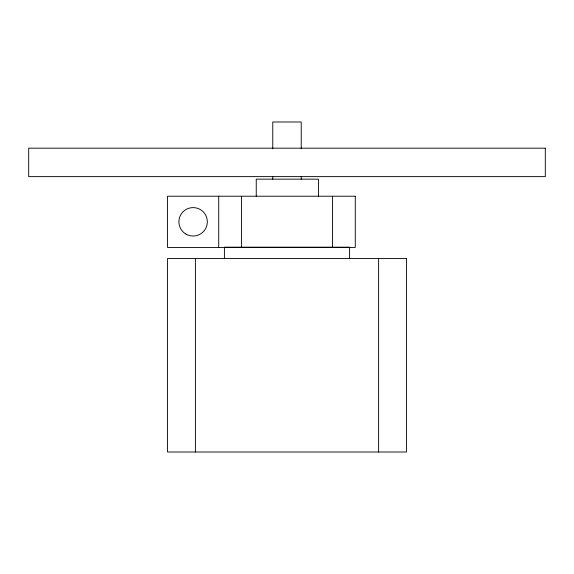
<?xml version="1.0" encoding="UTF-8"?>
<svg xmlns="http://www.w3.org/2000/svg" width="574" height="574" viewBox="0 0 574 574"><rect width="100%" height="100%" fill="white"/><g stroke="black" fill="none" stroke-linecap="round" stroke-linejoin="round"><path stroke-width="0.86" d="M378.61 258.551L378.61 452.011M349.588 258.551L349.588 247.172L224.412 247.172L224.412 258.551M332.518 196.222L332.518 247.43M318.434 196.222L318.434 179.153L256.248 179.153L256.248 196.222M301.228 148.817L301.228 121.989L272.772 121.989L272.772 148.817M301.228 176.534L301.228 179.217M272.772 176.534L272.772 179.217M241.482 196.222L241.482 247.43M218.723 196.222L218.723 247.43M195.39 258.551L195.39 452.011M545.3 148.171L28.7 148.171L28.7 176.62L545.3 176.62L545.3 148.171M355.277 196.222L167.515 196.222L167.515 247.43L355.277 247.43L355.277 196.222M406.485 258.551L167.515 258.551L167.515 452.011L406.485 452.011L406.485 258.551M186.005 234.142A14.228 14.228 0 0 0 207.343 221.822A14.228 14.228 0 0 0 186.005 209.503A14.228 14.228 0 0 0 186.005 234.142"/></g></svg>
